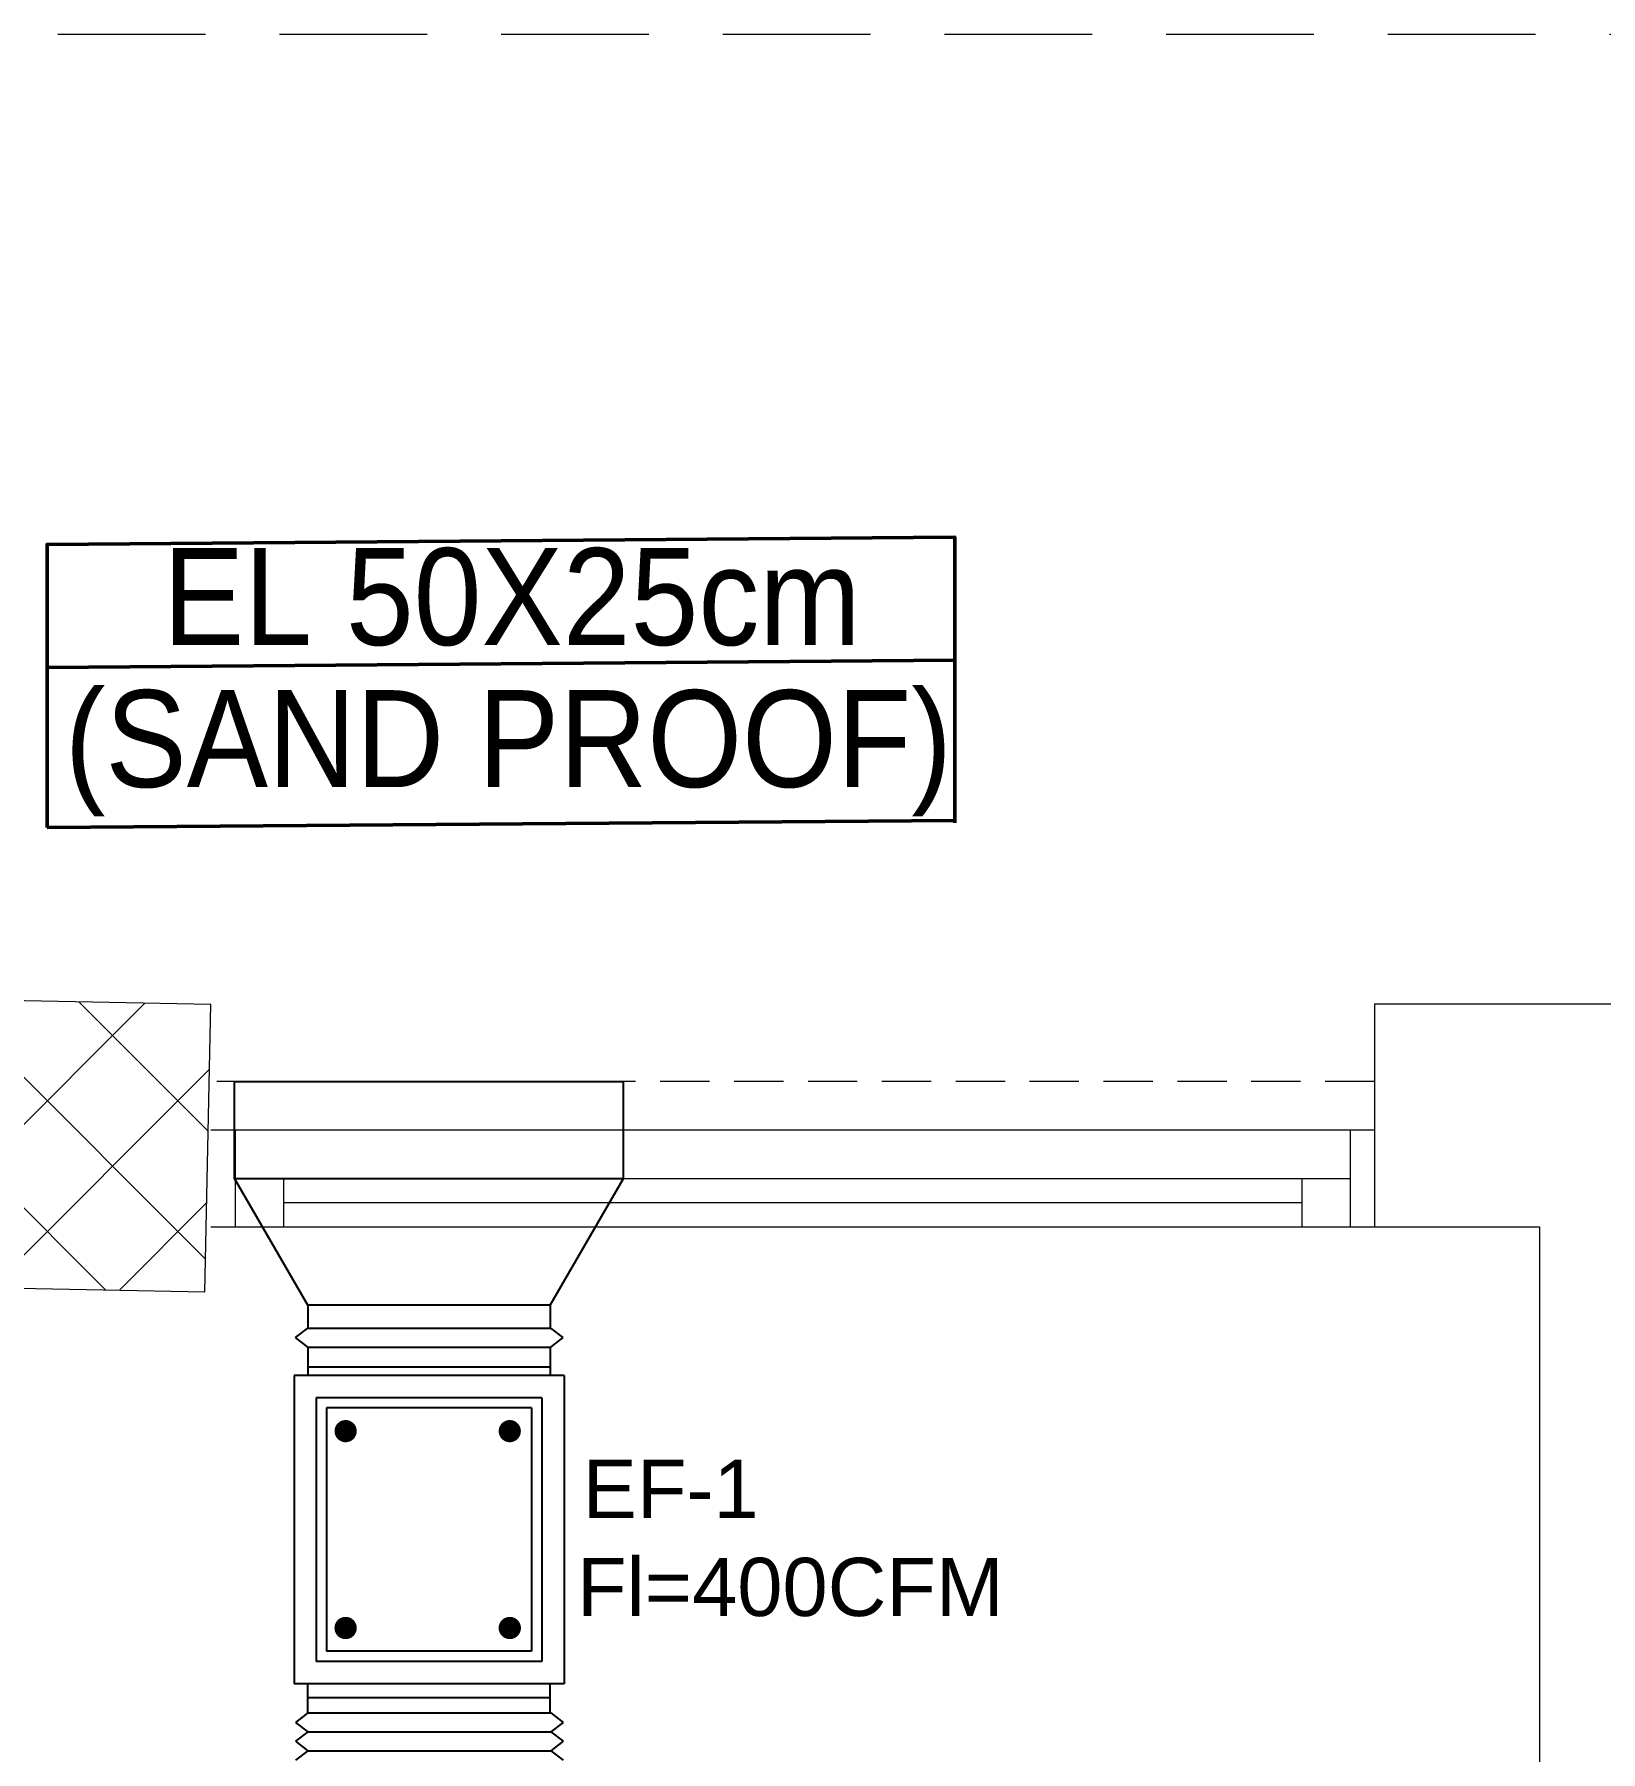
# Model space of a CAD drawing. Header units: millimetres. Extents: x -160614 to 59925, y -157025 to 0.
# Drawn here: x -58475 to -56859, y -94964 to -93193 of the extents above; entities that cross this region are included whole.
import ezdxf
from ezdxf.enums import TextEntityAlignment as Align

# ---------------------------------------------------------------- set-up
doc = ezdxf.new("R2010")
doc.units = ezdxf.units.MM
doc.header["$LTSCALE"] = 8
doc.linetypes.add('HIDDEN', pattern=[9.525, 6.35, -3.175])
for name, color, linetype in [('45', 7, 'Continuous'), ('A-EXH', 1, 'Continuous'), ('DIFUSER EXHAUST', 1, 'Continuous'), ('MC-EX-EQPM', 2, 'Continuous'), ('MC-EX-EQPM-texts', 2, 'Continuous')]:
    doc.layers.add(name, color=color, linetype=linetype)
for name, color, linetype, lineweight in [('72_EGR_EQP_TAG', 9, 'Continuous', 5), ('Aluminum', 9, 'Continuous', 5), ('C-HYDR-CTCH', 9, 'Continuous', 5), ('Hatch', 9, 'Continuous', 5), ('Proj', 9, 'Continuous', 5), ('Structure', 9, 'Continuous', 5), ('Walls', 9, 'Continuous', 5)]:
    doc.layers.add(name, color=color, linetype=linetype, lineweight=lineweight)
doc.styles.add('1808CI-X-CH-A-CLNG-1ST$0$ARIAL', font='arial.ttf', dxfattribs={"width": 0.9})
doc.styles.add('ARIAL', font='arial.ttf')

# ---------------------------------------------------------------- blocks, each defined once
blk = doc.blocks.new('HVACFF')
at = {"layer": '45', "color": 2}
for p, q in [((-58205.5, -94536.8), (-58192.7, -94527)), ((-58205.5, -94536.8), (-58192.7, -94527)), ((-58192.7, -94527), (-57942.2, -94527)), ((-58192.7, -94527), (-57942.2, -94527)), ((-57929.3, -94536.8), (-57942.2, -94527)), ((-57929.3, -94536.8), (-57942.2, -94527)), ((-58192.7, -94546.6), (-58205.5, -94536.8)), ((-58192.7, -94546.6), (-58205.5, -94536.8)), ((-57942.2, -94546.6), (-57929.3, -94536.8)), ((-57942.2, -94546.6), (-57929.3, -94536.8)), ((-58192.7, -94546.6), (-57942.2, -94546.6)), ((-58192.7, -94546.6), (-57942.2, -94546.6)), ((-58183.9, -94598.7), (-58183.9, -94870.8)), ((-57951.4, -94598.7), (-58183.9, -94598.7)), ((-58183.9, -94598.7), (-58183.9, -94870.8)), ((-57951.4, -94598.7), (-58183.9, -94598.7)), ((-57951.4, -94598.7), (-57951.4, -94870.8)), ((-57951.4, -94598.7), (-57951.4, -94870.8)), ((-57951.4, -94870.8), (-58183.9, -94870.8)), ((-57951.4, -94870.8), (-58183.9, -94870.8)), ((-58192.7, -94923.8), (-58205.5, -94933.6)), ((-58192.7, -94923.8), (-58205.5, -94933.6)), ((-58205.5, -94933.6), (-58192.7, -94943.3)), ((-58205.5, -94933.6), (-58192.7, -94943.3)), ((-58192.7, -94923.8), (-57942.2, -94923.8)), ((-58192.7, -94923.8), (-57942.2, -94923.8)), ((-57942.2, -94923.8), (-57929.3, -94933.6)), ((-57942.2, -94923.8), (-57929.3, -94933.6)), ((-57929.3, -94933.6), (-57942.2, -94943.3)), ((-57929.3, -94933.6), (-57942.2, -94943.3)), ((-58192.7, -94943.3), (-58205.5, -94953.1)), ((-58192.7, -94943.3), (-58205.5, -94953.1)), ((-58192.7, -94943.3), (-57942.2, -94943.3)), ((-58192.7, -94943.3), (-57942.2, -94943.3)), ((-57942.2, -94943.3), (-57929.3, -94953.1)), ((-57942.2, -94943.3), (-57929.3, -94953.1)), ((-58205.5, -94953.1), (-58192.7, -94962.9)), ((-58205.5, -94953.1), (-58192.7, -94962.9)), ((-58192.7, -94962.9), (-58205.5, -94972.6)), ((-58192.7, -94962.9), (-58205.5, -94972.6)), ((-58192.7, -94962.9), (-57942.2, -94962.9)), ((-58192.7, -94962.9), (-57942.2, -94962.9)), ((-57929.3, -94953.1), (-57942.2, -94962.9)), ((-57929.3, -94953.1), (-57942.2, -94962.9)), ((-57942.2, -94962.9), (-57929.3, -94972.6)), ((-57942.2, -94962.9), (-57929.3, -94972.6))]:
    blk.add_line(p, q, dxfattribs=at)
at = {"layer": '45', "color": 6}
for p, q in [((-58206.9, -94575.7), (-58206.9, -94893.7)), ((-57928.4, -94575.7), (-58206.9, -94575.7)), ((-58206.9, -94575.7), (-58206.9, -94893.7)), ((-57928.4, -94575.7), (-58206.9, -94575.7)), ((-57928.4, -94575.7), (-57928.4, -94893.7)), ((-57928.4, -94575.7), (-57928.4, -94893.7)), ((-57928.4, -94893.7), (-58206.9, -94893.7)), ((-57928.4, -94893.7), (-58206.9, -94893.7))]:
    blk.add_line(p, q, dxfattribs=at)
at = {"layer": '45', "color": 7}
for p, q in [((-58173.4, -94609.2), (-58173.4, -94860.3)), ((-57961.9, -94609.2), (-58173.4, -94609.2)), ((-58173.4, -94609.2), (-58173.4, -94860.3)), ((-57961.9, -94609.2), (-58173.4, -94609.2)), ((-57961.9, -94609.2), (-57961.9, -94860.3)), ((-57961.9, -94609.2), (-57961.9, -94860.3)), ((-57961.9, -94860.3), (-58173.4, -94860.3)), ((-57961.9, -94860.3), (-58173.4, -94860.3))]:
    blk.add_line(p, q, dxfattribs=at)
at = {"layer": '45', "color": 2, "const_width": 11.5}
for points in [[(-58153.7, -94627.5, -1), (-58153.7, -94638.9, -1)], [(-58153.7, -94627.5, -1), (-58153.7, -94638.9, -1)], [(-57984.4, -94627.5, -1), (-57984.4, -94638.9, -1)], [(-57984.4, -94627.5, -1), (-57984.4, -94638.9, -1)], [(-58153.7, -94830.5, -1), (-58153.7, -94842, -1)], [(-58153.7, -94830.5, -1), (-58153.7, -94842, -1)], [(-57984.4, -94830.5, -1), (-57984.4, -94842, -1)], [(-57984.4, -94830.5, -1), (-57984.4, -94842, -1)]]:
    blk.add_lwpolyline(points, format="xyb", close=True, dxfattribs=at)
at = {"layer": 'A-EXH', "lineweight": 25, "ltscale": 1.02}
for p, q in [((-57942.7, -94503.3), (-58192.7, -94503.3)), ((-58192.7, -94503.3), (-58192.7, -94527)), ((-57942.7, -94503.3), (-58192.7, -94503.3)), ((-58192.7, -94503.3), (-58192.7, -94527)), ((-57942.7, -94503.3), (-57942.7, -94527)), ((-57942.7, -94503.3), (-57942.7, -94527)), ((-58192.7, -94546.6), (-58192.7, -94575.7)), ((-58192.7, -94546.6), (-58192.7, -94575.7)), ((-57942.7, -94546.6), (-57942.7, -94575.7)), ((-57942.7, -94546.6), (-57942.7, -94575.7)), ((-57942.7, -94567.1), (-58192.7, -94567.1)), ((-57942.7, -94567.1), (-58192.7, -94567.1)), ((-58192.7, -94923.8), (-58192.7, -94894.3)), ((-58192.7, -94923.8), (-58192.7, -94894.3)), ((-57942.7, -94923.8), (-57942.7, -94894.3)), ((-57942.7, -94923.8), (-57942.7, -94894.3)), ((-57942.7, -94908.3), (-58192.7, -94908.3)), ((-57942.7, -94908.3), (-58192.7, -94908.3))]:
    blk.add_line(p, q, dxfattribs=at)
at = {"layer": 'DIFUSER EXHAUST', "lineweight": 50, "ltscale": 1.031}
for p, q in [((-58461.6, -93845.7), (-57525.4, -93838.2)), ((-58461.6, -93845.7), (-57525.4, -93838.2)), ((-58461.6, -94010.8), (-57525.4, -94003.3)), ((-58461.6, -94010.8), (-57525.4, -94003.3))]:
    blk.add_line(p, q, dxfattribs=at)
blk.add_lwpolyline([(-57525.4, -94005.8), (-57525.4, -93711.2), (-58461.6, -93718.7), (-58461.6, -94010.8)], dxfattribs=at)
blk.add_lwpolyline([(-57525.4, -94005.8), (-57525.4, -93711.2), (-58461.6, -93718.7), (-58461.6, -94010.8)], dxfattribs=at)
at = {"layer": 'MC-EX-EQPM', "ltscale": 1.014}
for p, q in [((-58268.2, -94372.6), (-58268.2, -94272.6)), ((-58268.2, -94272.6), (-57867.1, -94272.6)), ((-58268.2, -94372.6), (-58268.2, -94272.6)), ((-58268.2, -94272.6), (-57867.1, -94272.6)), ((-57867.1, -94372.6), (-57867.1, -94272.6)), ((-57867.1, -94372.6), (-57867.1, -94272.6)), ((-58192.7, -94503.3), (-58268.2, -94372.6)), ((-58268.2, -94372.6), (-57867.1, -94372.6)), ((-58192.7, -94503.3), (-58268.2, -94372.6)), ((-58268.2, -94372.6), (-57867.1, -94372.6)), ((-57942.7, -94503.3), (-57867.1, -94372.6)), ((-57942.7, -94503.3), (-57867.1, -94372.6))]:
    blk.add_line(p, q, dxfattribs=at)
at = {"layer": 'DIFUSER EXHAUST', "lineweight": 50, "ltscale": 1.031, "style": '1808CI-X-CH-A-CLNG-1ST$0$ARIAL', "width": 0.9}
for s, p in [('EL 50X25cm', (-57982.2, -93822.5)), ('EL 50X25cm', (-57982.2, -93822.5)), ('(SAND PROOF)', (-57985.8, -93969)), ('(SAND PROOF)', (-57985.8, -93969))]:
    blk.add_text(s, height=100, dxfattribs=at).set_placement(p, align=Align.CENTER)
at = {"layer": 'MC-EX-EQPM-texts', "lineweight": 15, "style": 'ARIAL'}
for s, p in [('EF-1', (-57909.2, -94722.8)), ('EF-1', (-57909.2, -94722.8)), ('Fl=400CFM', (-57915.1, -94823.9)), ('Fl=400CFM', (-57915.1, -94823.9))]:
    blk.add_text(s, height=60, dxfattribs=at).set_placement(p)
blk = doc.blocks.new('A$C47696aed')
at = {"layer": 'Hatch'}
h = blk.add_hatch(dxfattribs=at)
h.set_pattern_fill('ANSI37', color=256, scale=30)
h.paths.add_polyline_path([(50952.7, 21917.9), (50348.7, 21909.7), (50352.6, 21621.3), (50956.6, 21629.5)])
h.paths.add_polyline_path([(43791.9, 21910.1), (43208.4, 21904.7), (43188.5, 21613.3), (43772, 21618.7)])
h.paths.add_polyline_path([(29414.9, 21902.8), (28815.8, 21898.7), (28810.1, 21605.6), (29409.2, 21609.7)])
h.paths.add_polyline_path([(36600.2, 21904.9), (35999, 21897.4), (35990.7, 21611.8), (36591.9, 21619.3)])
h.paths.add_polyline_path([(22195.7, 21912), (21589.3, 21890.2), (21603.8, 21597.6), (22210.2, 21619.5)])
h.paths.add_polyline_path([(15459.1, 21901.7), (14237.2, 21925.6), (14230.7, 21629.5), (15452.7, 21605.5)])
h.paths.add_polyline_path([(15473.2, 14701.6), (14258.2, 14685.8), (14244.7, 14393.4), (15459.7, 14409.1)])
h.paths.add_polyline_path([(15447.1, 7508.4), (14244, 7492.4), (14238.3, 7199.4), (15441.4, 7215.3)])
h.paths.add_polyline_path([(15465.6, 309.7), (14269, 298.3), (14271.8, 3.8), (15468.5, 15.2)])
h.paths.add_polyline_path([(7830.6, 311.8), (7227.1, 308.1), (7237.7, 22.6), (7841.3, 26.3)])
h.paths.add_polyline_path([(7815.2, 7509.8), (7218.4, 7511.4), (7218.2, 7210.2), (7815.1, 7208.6)])
h.paths.add_polyline_path([(7825.1, 14699.4), (7205.8, 14700.6), (7195.2, 14397.6), (7814.5, 14396.4)])
h.paths.add_polyline_path([(7801.7, 21878.7), (7201.1, 21893.2), (7197.5, 21603.6), (7798.1, 21589.1)])
h.paths.add_polyline_path([(602.6, 21876.9), (0, 21899.6), (1.9, 21611.2), (604.5, 21588.5)])
h.paths.add_polyline_path([(610.4, 7498.6), (8.3, 7491.6), (11.7, 7200), (613.7, 7206.9)])
h.paths.add_polyline_path([(627.9, 303.9), (29.5, 302.9), (34.3, 2.3), (632.7, 3.3)])
h.paths.add_polyline_path([(22214.6, 317.2), (21608.9, 304.3), (21614.6, 3.1), (22220.3, 16)])
h.paths.add_polyline_path([(22208.1, 7509.7), (21613.7, 7492.1), (21615.8, 7195.5), (22210.2, 7213.1)])
h.paths.add_polyline_path([(22199.3, 14717.7), (21600.4, 14710), (21604.4, 14409.9), (22203.4, 14417.6)])
h.paths.add_polyline_path([(29399.7, 14702.4), (28797.7, 14707.1), (28802, 14415), (29403.9, 14410.3)])
h.paths.add_polyline_path([(29403.4, 7519.8), (28799.6, 7502.2), (28813, 7202.1), (29413.1, 7223.2)])
h.paths.add_polyline_path([(29419.5, 303.8), (28815.7, 310.4), (28813.3, 24.7), (29417.2, 18.1)])
h.paths.add_polyline_path([(36618, 314.2), (36020.7, 299.7), (36029.7, 0), (36627, 14.6)])
h.paths.add_polyline_path([(36610.7, 7502.6), (36009.5, 7504.5), (36010.6, 7207.3), (36611.9, 7205.4)])
h.paths.add_polyline_path([(36574.3, 14706.4), (35993.4, 14711.1), (36013.1, 14421.3), (36594, 14416.6)])
h.paths.add_polyline_path([(43777.6, 14705.7), (43180, 14719.4), (43182, 14427.5), (43779.6, 14413.8)])
h.paths.add_polyline_path([(43778.6, 7507.1), (43210.2, 7499.5), (43212, 7205.4), (43780.5, 7213)])
h.paths.add_polyline_path([(43815.7, 310), (43210.4, 307.3), (43211.8, 2.8), (43817, 5.4)])
h.paths.add_polyline_path([(50989.9, 309.5), (50401.9, 325.5), (50388.7, 18.3), (50976.7, 2.3)])
h.paths.add_polyline_path([(50974.1, 7508.9), (50370.9, 7510), (50368.9, 7213.4), (50972.2, 7212.3)])
at = {"layer": 'C-HYDR-CTCH', "color": 4, "flags": 128}
blk.add_lwpolyline([(15452.7, 21605.5), (15459.1, 21901.7), (14237.2, 21925.6), (14230.7, 21629.5), (15452.7, 21605.5)], dxfattribs=at)
blk = doc.blocks.new('1stF')
at = {"layer": 'Aluminum', "color": 9}
for p, q in [((-58292.6, -94322.6, 0.1), (-57092.6, -94322.6, 0.1)), ((-58267.6, -94322.6, 0.1), (-58267.6, -94422.6, 0.1)), ((-57117.6, -94322.6, 0.1), (-57117.6, -94422.6, 0.1)), ((-58267.6, -94372.6, 0.1), (-57117.6, -94372.6, 0.1)), ((-58217.6, -94372.6, 0.1), (-58217.6, -94422.6, 0.1)), ((-57167.6, -94372.6, 0.1), (-57167.6, -94422.6, 0.1)), ((-57167.6, -94397.6, 0.1), (-58217.6, -94397.6, 0.1)), ((-58292.6, -94422.6, 0.1), (-57092.6, -94422.6, 0.1))]:
    blk.add_line(p, q, dxfattribs=at)
at = {"layer": 'Proj', "color": 9, "linetype": 'HIDDEN'}
blk.add_line((-57092.6, -94272.6, 0.1), (-58292.6, -94272.6, 0.1), dxfattribs=at)
at = {"layer": 'Proj', "color": 9, "linetype": 'HIDDEN', "ltscale": 3, "elevation": 0.1}
blk.add_lwpolyline([(-23322.3, -93192.6), (-74742.3, -93192.6), (-74742.3, -117092.6), (-23322.3, -117092.6)], dxfattribs=at)
at = {"layer": 'Walls', "color": 9}
for p, q in [((-57092.6, -94192.6, 0.1), (-55998.8, -94192.6, 0.1)), ((-57092.6, -94192.6, 0.1), (-57092.6, -94422.6, 0.1)), ((-57092.6, -94422.6, 0.1), (-56922.3, -94422.6, 0.1)), ((-56922.3, -94422.6, 0.1), (-56922.3, -96842.6, 0.1))]:
    blk.add_line(p, q, dxfattribs=at)
at = {"layer": 'Structure', "color": 9}
blk.add_blockref('A$C47696aed', (-73751.7, -116094.9, 0.1), dxfattribs=at)

msp = doc.modelspace()

# ---------------------------------------------------------------- linework, layer by layer
at = {"layer": 'MC-EX-EQPM', "ltscale": 1.014}
for p, q in [((-58268.2, -94372.6), (-58268.2, -94272.6)), ((-58268.2, -94272.6), (-57867.1, -94272.6)), ((-57867.1, -94372.6), (-57867.1, -94272.6)), ((-58192.7, -94503.3), (-58268.2, -94372.6)), ((-58268.2, -94372.6), (-57867.1, -94372.6)), ((-57942.7, -94503.3), (-57867.1, -94372.6))]:
    msp.add_line(p, q, dxfattribs=at)

# ---------------------------------------------------------------- block references
at = {"layer": '72_EGR_EQP_TAG'}
msp.add_blockref('1stF', (0, 0), dxfattribs=at)
at = {"layer": 'A-EXH'}
msp.add_blockref('HVACFF', (0, 0), dxfattribs=at)

doc.saveas('drawing.dxf')
